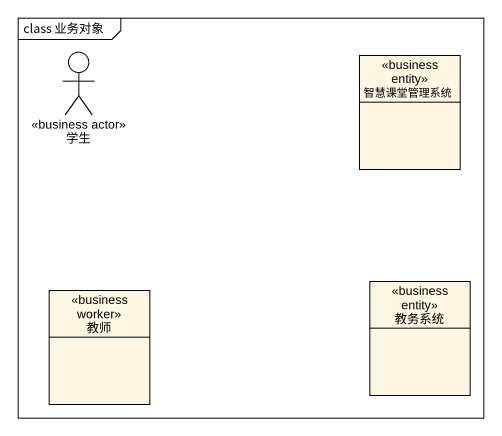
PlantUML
@startuml
mainframe class 业务对象
allowmixing
hide circle
hide empty members
actor 学生 <<business actor>>
class 智慧课堂管理系统 <<business entity>>
class 教师 <<business worker>>
class 教务系统 <<business entity>>
@enduml
